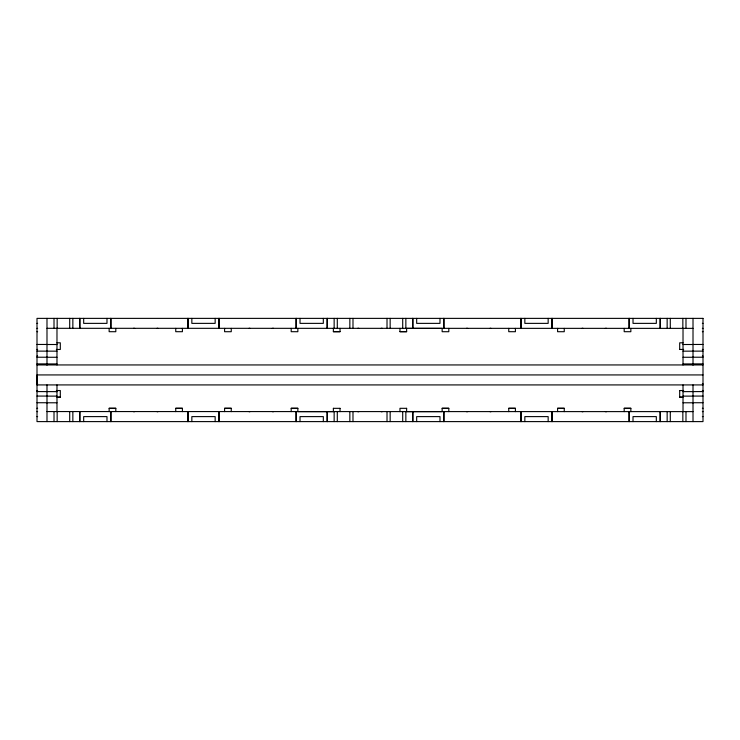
<?xml version="1.0" encoding="UTF-8"?>
<svg xmlns="http://www.w3.org/2000/svg" width="740" height="740" viewBox="0 0 740 740"><rect width="100%" height="100%" fill="white"/><g stroke="black" fill="none" stroke-linecap="round" stroke-linejoin="round"><path stroke-width="1.11" d="M37 323.371L37.629 323.371M702.371 323.371L703 323.371M37 328.366L37.629 328.366M46.99 328.31L693.01 328.366M702.371 328.366L703 328.366M333.37 331.668L340.03 331.668M399.97 331.668L406.63 331.668M37 331.696L37.629 331.696M702.371 331.696L703 331.696M56.98 342.796L60.31 342.814L60.31 349.474L57.396 349.474M683.02 342.796L679.69 342.814L679.69 349.474M37 344.461L46.99 344.461M693.01 344.461L703 344.461M46.99 344.507L56.98 344.507M683.02 344.507L693.01 344.507M37 349.428L37.629 349.428M56.36 349.428L56.98 349.428M679.69 349.456L682.604 349.456M683.02 349.428L683.64 349.428M702.371 349.428L703 349.428M37 351.121L56.98 351.167M683.02 351.167L703 351.121M37 356.088L37.629 356.088M702.371 356.088L703 356.088M37 357.226L46.99 357.226M693.01 357.226L703 357.226M46.99 357.272L56.98 357.272M683.02 357.272L693.01 357.272M37 363.886L46.99 363.886M693.01 363.886L703 363.886M46.99 363.932L56.98 363.932M683.02 363.932L693.01 363.932M37 364.94L703 364.94M703 374.93L37 374.93L37 384.92L703 384.92M37 383.838L37.629 383.838M702.371 383.838L703 383.838M37 390.498L37.629 390.498M56.36 390.498L56.98 390.498M57.396 390.544L60.31 390.526L60.31 397.204L56.98 397.204L60.31 397.186M679.69 390.544L682.604 390.544M683.02 390.498L683.64 390.498M702.371 390.498L703 390.498M37 391.58L56.98 391.636M683.02 391.636L703 391.58M37 396.076L46.99 396.076M693.01 396.076L703 396.076M46.99 396.122L56.98 396.122M683.02 396.122L693.01 396.122M679.69 397.186L683.02 397.186L679.69 397.204L679.69 390.526M37 402.736L46.99 402.736M693.01 402.736L703 402.736M46.99 402.782L56.98 402.782M683.02 402.782L693.01 402.782M37 408.286L37.629 408.286M109.15 411.634L109.15 408.286L115.81 408.286L115.81 411.634M175.75 411.634L175.75 408.286L182.41 408.286L182.41 411.634M224.59 411.634L224.59 408.286L231.25 408.286L231.25 411.634M291.19 411.634L291.19 408.286L297.85 408.286L297.85 411.634L333.37 411.662L333.37 408.304M406.63 408.304L406.63 411.662L442.15 411.634L442.15 408.286L448.81 408.286L448.81 411.634M508.75 411.634L508.75 408.286L515.41 408.286L515.41 411.634M557.59 411.634L557.59 408.286L564.25 408.286L564.25 411.634M624.19 411.634L624.19 408.286L630.85 408.286L630.85 411.634M702.371 408.286L703 408.286M109.15 408.304L115.81 408.304M175.75 408.304L182.41 408.304M224.59 408.304L231.25 408.304M291.19 408.304L297.85 408.304M333.37 408.332L340.03 408.332M406.63 408.332L399.97 408.304L399.97 411.662M442.15 408.304L448.81 408.304M508.75 408.304L515.41 408.304M557.59 408.304L564.25 408.304M624.19 408.304L630.85 408.304M37 411.616L37.629 411.616M46.99 411.56L693.01 411.616M702.371 411.616L703 411.616M37 416.611L37.629 416.611M702.371 416.611L703 416.611M693.01 318.376L693.01 365.199M693.01 384.92L693.01 421.606M685.989 318.376L685.989 328.366M685.989 411.616L685.989 421.606M683.02 328.31L683.02 364.996M683.02 384.957L683.02 411.634M682.844 318.376L682.844 328.366M682.844 411.616L682.844 421.606M670.292 318.376L670.292 328.366M670.292 411.616L670.292 421.606M667.147 318.376L667.147 328.366M667.147 411.616L667.147 421.606M660.265 318.376L660.265 328.366M660.265 411.616L660.265 421.606M660.126 318.376L660.126 328.366M660.126 411.616L660.126 421.606M656.324 318.376L656.324 323.371L633.015 323.371L633.015 318.376M656.324 421.606L656.324 416.611L633.015 416.611L633.015 421.606M630.85 328.366L630.85 331.714L624.19 331.696L624.19 328.366M629.213 318.376L629.213 328.366M629.213 411.616L629.213 421.606M629.074 318.376L629.074 328.366M629.074 411.616L629.074 421.606M564.25 328.366L564.25 331.714L557.59 331.714L557.59 328.366M552.096 318.376L552.096 328.366M552.096 411.616L552.096 421.606M551.957 318.376L551.957 328.366M551.957 411.616L551.957 421.606M548.155 318.376L548.155 323.371L524.845 323.371L524.845 318.376M548.155 421.606L548.155 416.611L524.845 416.611L524.845 421.606M521.043 318.376L521.043 328.366M521.043 411.616L521.043 421.606M520.904 318.376L520.904 328.366M520.904 411.616L520.904 421.606M515.41 328.366L515.41 331.714L508.75 331.696L508.75 328.366M448.81 328.366L448.81 331.714L442.15 331.714L442.15 328.366L406.63 328.366L406.63 331.696L399.97 331.696L399.97 328.338M443.926 318.376L443.926 328.366M443.926 411.616L443.926 421.606M443.787 318.376L443.787 328.366M443.787 411.616L443.787 421.606M439.986 318.376L439.986 323.371L416.675 323.371L416.675 318.376M439.986 421.606L439.986 416.611L416.675 416.611L416.675 421.606M412.874 318.376L412.874 328.366M412.874 411.616L412.874 421.606M412.735 318.376L412.735 328.366M412.735 411.616L412.735 421.606M405.853 318.376L405.853 328.366M405.853 411.616L405.853 421.606M402.708 318.376L402.708 328.366M402.708 411.616L402.708 421.606M390.156 318.376L390.156 328.366M390.156 411.616L390.156 421.606M387.011 318.376L387.011 328.366M387.011 411.616L387.011 421.606M352.989 318.376L352.989 328.366M352.989 411.616L352.989 421.606M349.844 318.376L349.844 328.366M349.844 411.616L349.844 421.606M340.03 328.338L340.03 331.696L333.37 331.696L333.37 328.338M340.03 408.304L340.03 411.662M337.292 318.376L337.292 328.366M337.292 411.616L337.292 421.606M334.147 318.376L334.147 328.366M334.147 411.616L334.147 421.606M327.265 318.376L327.265 328.366M327.265 411.616L327.265 421.606M327.126 318.376L327.126 328.366M327.126 411.616L327.126 421.606M323.325 318.376L323.325 323.371L300.014 323.371L300.014 318.376M323.325 421.606L323.325 416.611L300.014 416.611L300.014 421.606M297.85 328.366L297.85 331.714L291.19 331.696L291.19 328.366M296.213 318.376L296.213 328.366M296.213 411.616L296.213 421.606M296.074 318.376L296.074 328.366M296.074 411.616L296.074 421.606M231.25 328.366L231.25 331.714L224.59 331.714L224.59 328.366M219.096 318.376L219.096 328.366M219.096 411.616L219.096 421.606M218.957 318.376L218.957 328.366M218.957 411.616L218.957 421.606M215.155 318.376L215.155 323.371L191.845 323.371L191.845 318.376M215.155 421.606L215.155 416.611L191.845 416.611L191.845 421.606M188.043 318.376L188.043 328.366M188.043 411.616L188.043 421.606M187.904 318.376L187.904 328.366M187.904 411.616L187.904 421.606M182.41 328.366L182.41 331.714L175.75 331.696L175.75 328.366M115.81 328.366L115.81 331.714L109.15 331.696L109.15 328.366M110.926 318.376L110.926 328.366M110.926 411.616L110.926 421.606M110.787 318.376L110.787 328.366M110.787 411.616L110.787 421.606M106.986 318.376L106.986 323.371L83.675 323.371L83.675 318.376M106.986 421.606L106.986 416.611L83.675 416.611L83.675 421.606M79.874 318.376L79.874 328.366M79.874 411.616L79.874 421.606M79.735 318.376L79.735 328.366M79.735 411.616L79.735 421.606M72.853 318.376L72.853 328.366M72.853 411.616L72.853 421.606M69.708 318.376L69.708 328.366M69.708 411.616L69.708 421.606M57.156 318.376L57.156 328.366M57.156 411.616L57.156 421.606M56.98 328.31L56.98 364.996M56.98 384.957L56.98 411.634M54.011 318.376L54.011 328.366M54.011 411.616L54.011 421.606M46.99 318.376L46.99 365.199M46.99 384.92L46.99 421.606M358.9 328.366A2.498 2.498 0 0 1 357.984 328.19M382.016 328.19A2.498 2.498 0 0 1 381.1 328.366M156.88 411.634A2.498 2.498 0 0 1 157.796 411.81M133.764 411.81A2.498 2.498 0 0 1 134.68 411.634M272.32 411.634A2.498 2.498 0 0 1 273.236 411.81M249.204 411.81A2.498 2.498 0 0 1 250.12 411.634M157.796 328.209A2.498 2.498 0 0 1 156.88 328.384M134.68 328.384A2.498 2.498 0 0 1 133.764 328.209M273.236 328.209A2.498 2.498 0 0 1 272.32 328.384M250.12 328.384A2.498 2.498 0 0 1 249.204 328.209M489.88 411.634A2.498 2.498 0 0 1 490.796 411.81M466.764 411.81A2.498 2.498 0 0 1 467.68 411.634M605.32 411.634A2.498 2.498 0 0 1 606.236 411.81M582.204 411.81A2.498 2.498 0 0 1 583.12 411.634M490.796 328.209A2.498 2.498 0 0 1 489.88 328.384M467.68 328.384A2.498 2.498 0 0 1 466.764 328.209M606.236 328.209A2.498 2.498 0 0 1 605.32 328.384M583.12 328.384A2.498 2.498 0 0 1 582.204 328.209M381.1 411.662A2.498 2.498 0 0 1 382.016 411.838M357.984 411.838A2.498 2.498 0 0 1 358.9 411.662M703 318.376L37 318.376L37 421.606L703 421.606L703 318.376"/></g></svg>
